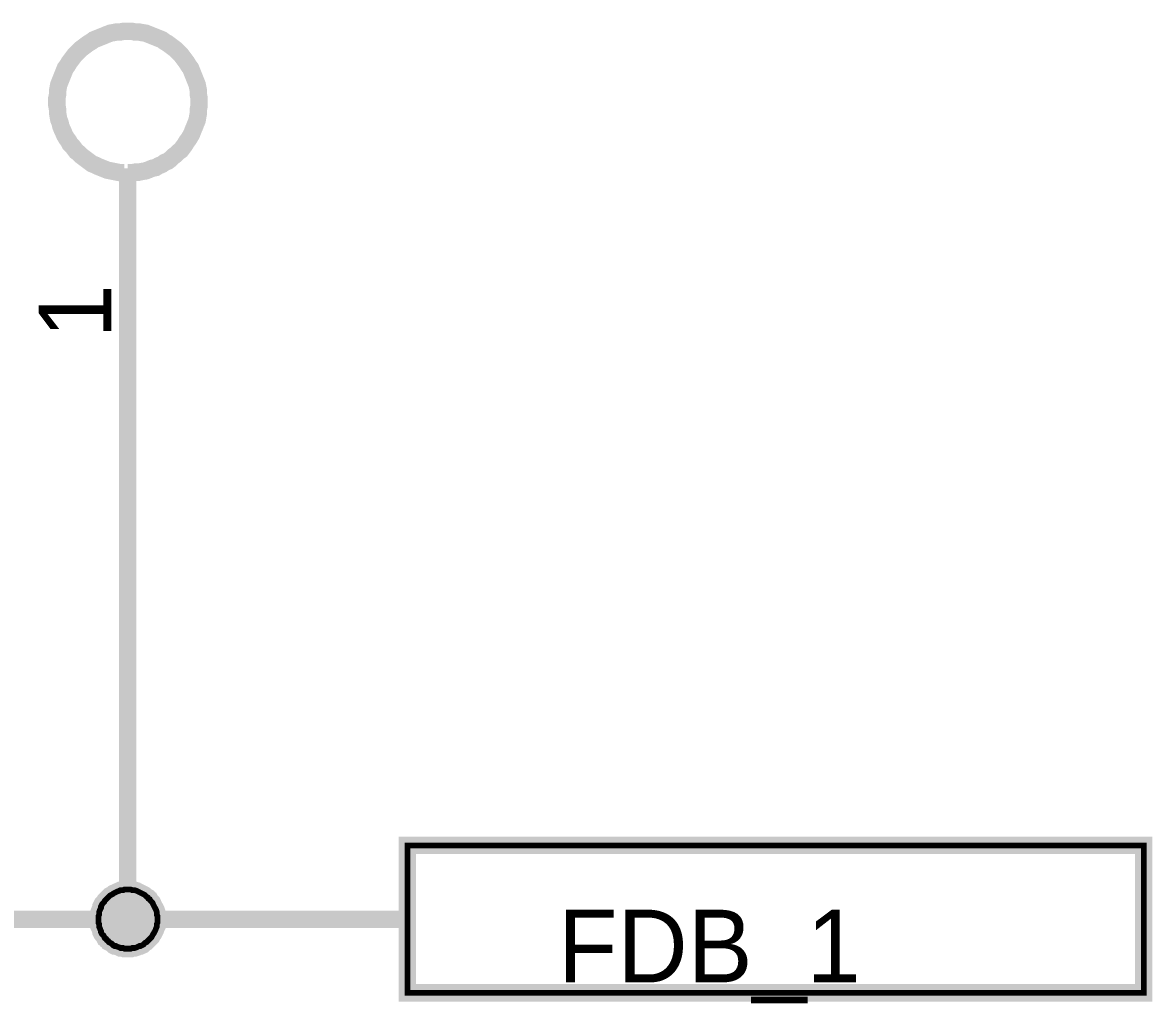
# Model space of a CAD drawing. Header units: millimetres. Extents: x 0 to 800, y 0 to 567.
# Drawn here: x 256.69 to 276.18, y 421.45 to 438.37 of the extents above; entities that cross this region are included whole.
import ezdxf

# ---------------------------------------------------------------- set-up
doc = ezdxf.new("R2010")
doc.units = ezdxf.units.MM
doc.layers.add('Sheet', color=255, linetype='Continuous')

msp = doc.modelspace()

# ---------------------------------------------------------------- linework, layer by layer
at = {"layer": 'Sheet'}
for points, const_width in [([(258.498, 438.221), (258.431, 438.221), (258.375, 438.209), (258.308, 438.209), (258.252, 438.198), (258.196, 438.187), (258.14, 438.165), (258.084, 438.142), (258.028, 438.12), (257.972, 438.097), (257.916, 438.075), (257.871, 438.041), (257.815, 438.008), (257.77, 437.974), (257.725, 437.941), (257.681, 437.907), (257.636, 437.862), (257.591, 437.817), (257.557, 437.773), (257.524, 437.728), (257.49, 437.683), (257.457, 437.627), (257.423, 437.582), (257.401, 437.526), (257.378, 437.47), (257.356, 437.414), (257.333, 437.358), (257.311, 437.302), (257.3, 437.246), (257.289, 437.19), (257.289, 437.123), (257.277, 437.067), (257.277, 437)], 0.3), ([(259.73, 437), (259.73, 437.067), (259.719, 437.123), (259.719, 437.19), (259.708, 437.246), (259.697, 437.302), (259.674, 437.358), (259.652, 437.414), (259.629, 437.47), (259.607, 437.526), (259.585, 437.582), (259.551, 437.627), (259.517, 437.683), (259.484, 437.728), (259.45, 437.773), (259.417, 437.817), (259.372, 437.862), (259.327, 437.907), (259.282, 437.941), (259.237, 437.974), (259.193, 438.008), (259.137, 438.041), (259.092, 438.075), (259.036, 438.097), (258.98, 438.12), (258.924, 438.142), (258.868, 438.165), (258.812, 438.187), (258.745, 438.198), (258.689, 438.209), (258.621, 438.209), (258.565, 438.221), (258.498, 438.221)], 0.3), ([(257.277, 437), (257.277, 436.944), (257.289, 436.877), (257.289, 436.821), (257.3, 436.754), (257.311, 436.698), (257.333, 436.642), (257.345, 436.586), (257.367, 436.53), (257.389, 436.485), (257.412, 436.429), (257.445, 436.373), (257.479, 436.328), (257.501, 436.283), (257.546, 436.238), (257.58, 436.194), (257.613, 436.149), (257.658, 436.115), (257.703, 436.07), (257.748, 436.037), (257.793, 436.003), (257.837, 435.97), (257.882, 435.936), (257.938, 435.914), (257.983, 435.891), (258.039, 435.869), (258.095, 435.846), (258.151, 435.824), (258.207, 435.813), (258.263, 435.802), (258.319, 435.79), (258.386, 435.779), (258.442, 435.779)], 0.3), ([(258.498, 435.779), (258.565, 435.779), (258.621, 435.79), (258.689, 435.79), (258.745, 435.802), (258.812, 435.813), (258.868, 435.835), (258.924, 435.858), (258.98, 435.869), (259.036, 435.902), (259.092, 435.925), (259.137, 435.958), (259.193, 435.981), (259.237, 436.014), (259.282, 436.059), (259.327, 436.093), (259.372, 436.138), (259.417, 436.171), (259.45, 436.216), (259.484, 436.261), (259.517, 436.317), (259.551, 436.362), (259.585, 436.418), (259.607, 436.462), (259.629, 436.518), (259.652, 436.574), (259.674, 436.63), (259.697, 436.686), (259.708, 436.754), (259.719, 436.81), (259.719, 436.877), (259.73, 436.933), (259.73, 437)], 0.3), ([(258.498, 435.858), (258.498, 432.363)], 0.3), ([(246.503, 422.9), (258.498, 422.9), (258.498, 432.363)], 0.3), ([(257.994, 422.9), (257.994, 422.922), (257.994, 422.956), (258.005, 422.978), (258.005, 423.001), (258.005, 423.023), (258.017, 423.057), (258.028, 423.079), (258.039, 423.101), (258.039, 423.124), (258.05, 423.146), (258.061, 423.169), (258.084, 423.191), (258.095, 423.202), (258.106, 423.225), (258.129, 423.247), (258.14, 423.258), (258.162, 423.281), (258.173, 423.292), (258.196, 423.314), (258.218, 423.325), (258.241, 423.337), (258.252, 423.348), (258.274, 423.359), (258.297, 423.37), (258.319, 423.381), (258.353, 423.393), (258.375, 423.404), (258.397, 423.404), (258.42, 423.404), (258.442, 423.415), (258.476, 423.415), (258.498, 423.415)], 0.3), ([(257.994, 422.9), (257.994, 422.922), (257.994, 422.956), (258.005, 422.978), (258.005, 423.001), (258.005, 423.023), (258.017, 423.057), (258.028, 423.079), (258.039, 423.101), (258.039, 423.124), (258.05, 423.146), (258.061, 423.169), (258.084, 423.191), (258.095, 423.202), (258.106, 423.225), (258.129, 423.247), (258.14, 423.258), (258.162, 423.281), (258.173, 423.292), (258.196, 423.314), (258.218, 423.325), (258.241, 423.337), (258.252, 423.348), (258.274, 423.359), (258.297, 423.37), (258.319, 423.381), (258.353, 423.393), (258.375, 423.404), (258.397, 423.404), (258.42, 423.404), (258.442, 423.415), (258.476, 423.415), (258.498, 423.415)], 0.3), ([(257.994, 422.9), (257.994, 422.922), (257.994, 422.956), (258.005, 422.978), (258.005, 423.001), (258.005, 423.023), (258.017, 423.057), (258.028, 423.079), (258.039, 423.101), (258.039, 423.124), (258.05, 423.146), (258.061, 423.169), (258.084, 423.191), (258.095, 423.202), (258.106, 423.225), (258.129, 423.247), (258.14, 423.258), (258.162, 423.281), (258.173, 423.292), (258.196, 423.314), (258.218, 423.325), (258.241, 423.337), (258.252, 423.348), (258.274, 423.359), (258.297, 423.37), (258.319, 423.381), (258.353, 423.393), (258.375, 423.404), (258.397, 423.404), (258.42, 423.404), (258.442, 423.415), (258.476, 423.415), (258.498, 423.415)], 0.3), ([(257.994, 422.9), (257.994, 422.922), (257.994, 422.956), (258.005, 422.978), (258.005, 423.001), (258.005, 423.023), (258.017, 423.057), (258.028, 423.079), (258.039, 423.101), (258.039, 423.124), (258.05, 423.146), (258.061, 423.169), (258.084, 423.191), (258.095, 423.202), (258.106, 423.225), (258.129, 423.247), (258.14, 423.258), (258.162, 423.281), (258.173, 423.292), (258.196, 423.314), (258.218, 423.325), (258.241, 423.337), (258.252, 423.348), (258.274, 423.359), (258.297, 423.37), (258.319, 423.381), (258.353, 423.393), (258.375, 423.404), (258.397, 423.404), (258.42, 423.404), (258.442, 423.415), (258.476, 423.415), (258.498, 423.415)], 0.3), ([(258.498, 423.415), (258.498, 423.415)], 0.3), ([(258.498, 423.415), (258.521, 423.415), (258.554, 423.415), (258.577, 423.404), (258.599, 423.404), (258.621, 423.404), (258.655, 423.393), (258.677, 423.381), (258.7, 423.37), (258.722, 423.359), (258.745, 423.348), (258.767, 423.337), (258.789, 423.325), (258.801, 423.314), (258.823, 423.292), (258.845, 423.281), (258.857, 423.258), (258.879, 423.247), (258.89, 423.225), (258.913, 423.202), (258.924, 423.191), (258.935, 423.169), (258.946, 423.146), (258.957, 423.124), (258.969, 423.101), (258.98, 423.079), (258.991, 423.057), (259.002, 423.023), (259.002, 423.001), (259.002, 422.978), (259.013, 422.956), (259.013, 422.922), (259.013, 422.9)], 0.3), ([(258.498, 423.415), (258.498, 423.415)], 0.3), ([(258.498, 423.415), (258.521, 423.415), (258.554, 423.415), (258.577, 423.404), (258.599, 423.404), (258.621, 423.404), (258.655, 423.393), (258.677, 423.381), (258.7, 423.37), (258.722, 423.359), (258.745, 423.348), (258.767, 423.337), (258.789, 423.325), (258.801, 423.314), (258.823, 423.292), (258.845, 423.281), (258.857, 423.258), (258.879, 423.247), (258.89, 423.225), (258.913, 423.202), (258.924, 423.191), (258.935, 423.169), (258.946, 423.146), (258.957, 423.124), (258.969, 423.101), (258.98, 423.079), (258.991, 423.057), (259.002, 423.023), (259.002, 423.001), (259.002, 422.978), (259.013, 422.956), (259.013, 422.922), (259.013, 422.9)], 0.3), ([(258.498, 423.415), (258.498, 423.415)], 0.3), ([(258.498, 423.415), (258.521, 423.415), (258.554, 423.415), (258.577, 423.404), (258.599, 423.404), (258.621, 423.404), (258.655, 423.393), (258.677, 423.381), (258.7, 423.37), (258.722, 423.359), (258.745, 423.348), (258.767, 423.337), (258.789, 423.325), (258.801, 423.314), (258.823, 423.292), (258.845, 423.281), (258.857, 423.258), (258.879, 423.247), (258.89, 423.225), (258.913, 423.202), (258.924, 423.191), (258.935, 423.169), (258.946, 423.146), (258.957, 423.124), (258.969, 423.101), (258.98, 423.079), (258.991, 423.057), (259.002, 423.023), (259.002, 423.001), (259.002, 422.978), (259.013, 422.956), (259.013, 422.922), (259.013, 422.9)], 0.3), ([(258.498, 423.415), (258.498, 423.415)], 0.3), ([(258.498, 423.415), (258.521, 423.415), (258.554, 423.415), (258.577, 423.404), (258.599, 423.404), (258.621, 423.404), (258.655, 423.393), (258.677, 423.381), (258.7, 423.37), (258.722, 423.359), (258.745, 423.348), (258.767, 423.337), (258.789, 423.325), (258.801, 423.314), (258.823, 423.292), (258.845, 423.281), (258.857, 423.258), (258.879, 423.247), (258.89, 423.225), (258.913, 423.202), (258.924, 423.191), (258.935, 423.169), (258.946, 423.146), (258.957, 423.124), (258.969, 423.101), (258.98, 423.079), (258.991, 423.057), (259.002, 423.023), (259.002, 423.001), (259.002, 422.978), (259.013, 422.956), (259.013, 422.922), (259.013, 422.9)], 0.3), ([(257.994, 422.9), (257.994, 422.922), (257.994, 422.956), (258.005, 422.978), (258.005, 423.001), (258.005, 423.023), (258.017, 423.057), (258.028, 423.079), (258.039, 423.101), (258.039, 423.124), (258.05, 423.146), (258.061, 423.169), (258.084, 423.191), (258.095, 423.202), (258.106, 423.225), (258.129, 423.247), (258.14, 423.258), (258.162, 423.281), (258.173, 423.292), (258.196, 423.314), (258.218, 423.325), (258.241, 423.337), (258.252, 423.348), (258.274, 423.359), (258.297, 423.37), (258.319, 423.381), (258.353, 423.393), (258.375, 423.404), (258.397, 423.404), (258.42, 423.404), (258.442, 423.415), (258.476, 423.415), (258.498, 423.415)], 0.0991), ([(257.994, 422.9), (257.994, 422.922), (257.994, 422.956), (258.005, 422.978), (258.005, 423.001), (258.005, 423.023), (258.017, 423.057), (258.028, 423.079), (258.039, 423.101), (258.039, 423.124), (258.05, 423.146), (258.061, 423.169), (258.084, 423.191), (258.095, 423.202), (258.106, 423.225), (258.129, 423.247), (258.14, 423.258), (258.162, 423.281), (258.173, 423.292), (258.196, 423.314), (258.218, 423.325), (258.241, 423.337), (258.252, 423.348), (258.274, 423.359), (258.297, 423.37), (258.319, 423.381), (258.353, 423.393), (258.375, 423.404), (258.397, 423.404), (258.42, 423.404), (258.442, 423.415), (258.476, 423.415), (258.498, 423.415)], 0.0991), ([(257.994, 422.9), (257.994, 422.922), (257.994, 422.956), (258.005, 422.978), (258.005, 423.001), (258.005, 423.023), (258.017, 423.057), (258.028, 423.079), (258.039, 423.101), (258.039, 423.124), (258.05, 423.146), (258.061, 423.169), (258.084, 423.191), (258.095, 423.202), (258.106, 423.225), (258.129, 423.247), (258.14, 423.258), (258.162, 423.281), (258.173, 423.292), (258.196, 423.314), (258.218, 423.325), (258.241, 423.337), (258.252, 423.348), (258.274, 423.359), (258.297, 423.37), (258.319, 423.381), (258.353, 423.393), (258.375, 423.404), (258.397, 423.404), (258.42, 423.404), (258.442, 423.415), (258.476, 423.415), (258.498, 423.415)], 0.0991), ([(257.994, 422.9), (257.994, 422.922), (257.994, 422.956), (258.005, 422.978), (258.005, 423.001), (258.005, 423.023), (258.017, 423.057), (258.028, 423.079), (258.039, 423.101), (258.039, 423.124), (258.05, 423.146), (258.061, 423.169), (258.084, 423.191), (258.095, 423.202), (258.106, 423.225), (258.129, 423.247), (258.14, 423.258), (258.162, 423.281), (258.173, 423.292), (258.196, 423.314), (258.218, 423.325), (258.241, 423.337), (258.252, 423.348), (258.274, 423.359), (258.297, 423.37), (258.319, 423.381), (258.353, 423.393), (258.375, 423.404), (258.397, 423.404), (258.42, 423.404), (258.442, 423.415), (258.476, 423.415), (258.498, 423.415)], 0.0991), ([(258.498, 423.415), (258.498, 423.415)], 0.0991), ([(258.498, 423.415), (258.521, 423.415), (258.554, 423.415), (258.577, 423.404), (258.599, 423.404), (258.621, 423.404), (258.655, 423.393), (258.677, 423.381), (258.7, 423.37), (258.722, 423.359), (258.745, 423.348), (258.767, 423.337), (258.789, 423.325), (258.801, 423.314), (258.823, 423.292), (258.845, 423.281), (258.857, 423.258), (258.879, 423.247), (258.89, 423.225), (258.913, 423.202), (258.924, 423.191), (258.935, 423.169), (258.946, 423.146), (258.957, 423.124), (258.969, 423.101), (258.98, 423.079), (258.991, 423.057), (259.002, 423.023), (259.002, 423.001), (259.002, 422.978), (259.013, 422.956), (259.013, 422.922), (259.013, 422.9)], 0.0991), ([(258.498, 423.415), (258.498, 423.415)], 0.0991), ([(258.498, 423.415), (258.521, 423.415), (258.554, 423.415), (258.577, 423.404), (258.599, 423.404), (258.621, 423.404), (258.655, 423.393), (258.677, 423.381), (258.7, 423.37), (258.722, 423.359), (258.745, 423.348), (258.767, 423.337), (258.789, 423.325), (258.801, 423.314), (258.823, 423.292), (258.845, 423.281), (258.857, 423.258), (258.879, 423.247), (258.89, 423.225), (258.913, 423.202), (258.924, 423.191), (258.935, 423.169), (258.946, 423.146), (258.957, 423.124), (258.969, 423.101), (258.98, 423.079), (258.991, 423.057), (259.002, 423.023), (259.002, 423.001), (259.002, 422.978), (259.013, 422.956), (259.013, 422.922), (259.013, 422.9)], 0.0991), ([(258.498, 423.415), (258.498, 423.415)], 0.0991), ([(258.498, 423.415), (258.521, 423.415), (258.554, 423.415), (258.577, 423.404), (258.599, 423.404), (258.621, 423.404), (258.655, 423.393), (258.677, 423.381), (258.7, 423.37), (258.722, 423.359), (258.745, 423.348), (258.767, 423.337), (258.789, 423.325), (258.801, 423.314), (258.823, 423.292), (258.845, 423.281), (258.857, 423.258), (258.879, 423.247), (258.89, 423.225), (258.913, 423.202), (258.924, 423.191), (258.935, 423.169), (258.946, 423.146), (258.957, 423.124), (258.969, 423.101), (258.98, 423.079), (258.991, 423.057), (259.002, 423.023), (259.002, 423.001), (259.002, 422.978), (259.013, 422.956), (259.013, 422.922), (259.013, 422.9)], 0.0991), ([(258.498, 423.415), (258.498, 423.415)], 0.0991), ([(258.498, 423.415), (258.521, 423.415), (258.554, 423.415), (258.577, 423.404), (258.599, 423.404), (258.621, 423.404), (258.655, 423.393), (258.677, 423.381), (258.7, 423.37), (258.722, 423.359), (258.745, 423.348), (258.767, 423.337), (258.789, 423.325), (258.801, 423.314), (258.823, 423.292), (258.845, 423.281), (258.857, 423.258), (258.879, 423.247), (258.89, 423.225), (258.913, 423.202), (258.924, 423.191), (258.935, 423.169), (258.946, 423.146), (258.957, 423.124), (258.969, 423.101), (258.98, 423.079), (258.991, 423.057), (259.002, 423.023), (259.002, 423.001), (259.002, 422.978), (259.013, 422.956), (259.013, 422.922), (259.013, 422.9)], 0.0991), ([(258.498, 422.396), (258.476, 422.396), (258.442, 422.396), (258.42, 422.407), (258.397, 422.407), (258.375, 422.407), (258.353, 422.418), (258.319, 422.43), (258.297, 422.441), (258.274, 422.441), (258.252, 422.452), (258.241, 422.463), (258.218, 422.486), (258.196, 422.497), (258.173, 422.508), (258.162, 422.53), (258.14, 422.542), (258.129, 422.564), (258.106, 422.575), (258.095, 422.598), (258.084, 422.62), (258.061, 422.642), (258.05, 422.654), (258.039, 422.676), (258.039, 422.698), (258.028, 422.721), (258.017, 422.754), (258.005, 422.777), (258.005, 422.799), (258.005, 422.822), (257.994, 422.844), (257.994, 422.878), (257.994, 422.9)], 0.3), ([(257.994, 422.9), (257.994, 422.9)], 0.3), ([(258.498, 422.396), (258.476, 422.396), (258.442, 422.396), (258.42, 422.407), (258.397, 422.407), (258.375, 422.407), (258.353, 422.418), (258.319, 422.43), (258.297, 422.441), (258.274, 422.441), (258.252, 422.452), (258.241, 422.463), (258.218, 422.486), (258.196, 422.497), (258.173, 422.508), (258.162, 422.53), (258.14, 422.542), (258.129, 422.564), (258.106, 422.575), (258.095, 422.598), (258.084, 422.62), (258.061, 422.642), (258.05, 422.654), (258.039, 422.676), (258.039, 422.698), (258.028, 422.721), (258.017, 422.754), (258.005, 422.777), (258.005, 422.799), (258.005, 422.822), (257.994, 422.844), (257.994, 422.878), (257.994, 422.9)], 0.3), ([(257.994, 422.9), (257.994, 422.9)], 0.3), ([(258.498, 422.396), (258.476, 422.396), (258.442, 422.396), (258.42, 422.407), (258.397, 422.407), (258.375, 422.407), (258.353, 422.418), (258.319, 422.43), (258.297, 422.441), (258.274, 422.441), (258.252, 422.452), (258.241, 422.463), (258.218, 422.486), (258.196, 422.497), (258.173, 422.508), (258.162, 422.53), (258.14, 422.542), (258.129, 422.564), (258.106, 422.575), (258.095, 422.598), (258.084, 422.62), (258.061, 422.642), (258.05, 422.654), (258.039, 422.676), (258.039, 422.698), (258.028, 422.721), (258.017, 422.754), (258.005, 422.777), (258.005, 422.799), (258.005, 422.822), (257.994, 422.844), (257.994, 422.878), (257.994, 422.9)], 0.3), ([(257.994, 422.9), (257.994, 422.9)], 0.3), ([(258.498, 422.396), (258.476, 422.396), (258.442, 422.396), (258.42, 422.407), (258.397, 422.407), (258.375, 422.407), (258.353, 422.418), (258.319, 422.43), (258.297, 422.441), (258.274, 422.441), (258.252, 422.452), (258.241, 422.463), (258.218, 422.486), (258.196, 422.497), (258.173, 422.508), (258.162, 422.53), (258.14, 422.542), (258.129, 422.564), (258.106, 422.575), (258.095, 422.598), (258.084, 422.62), (258.061, 422.642), (258.05, 422.654), (258.039, 422.676), (258.039, 422.698), (258.028, 422.721), (258.017, 422.754), (258.005, 422.777), (258.005, 422.799), (258.005, 422.822), (257.994, 422.844), (257.994, 422.878), (257.994, 422.9)], 0.3), ([(257.994, 422.9), (257.994, 422.9)], 0.3), ([(258.498, 422.396), (258.476, 422.396), (258.442, 422.396), (258.42, 422.407), (258.397, 422.407), (258.375, 422.407), (258.353, 422.418), (258.319, 422.43), (258.297, 422.441), (258.274, 422.441), (258.252, 422.452), (258.241, 422.463), (258.218, 422.486), (258.196, 422.497), (258.173, 422.508), (258.162, 422.53), (258.14, 422.542), (258.129, 422.564), (258.106, 422.575), (258.095, 422.598), (258.084, 422.62), (258.061, 422.642), (258.05, 422.654), (258.039, 422.676), (258.039, 422.698), (258.028, 422.721), (258.017, 422.754), (258.005, 422.777), (258.005, 422.799), (258.005, 422.822), (257.994, 422.844), (257.994, 422.878), (257.994, 422.9)], 0.0991), ([(257.994, 422.9), (257.994, 422.9)], 0.0991), ([(258.498, 422.396), (258.476, 422.396), (258.442, 422.396), (258.42, 422.407), (258.397, 422.407), (258.375, 422.407), (258.353, 422.418), (258.319, 422.43), (258.297, 422.441), (258.274, 422.441), (258.252, 422.452), (258.241, 422.463), (258.218, 422.486), (258.196, 422.497), (258.173, 422.508), (258.162, 422.53), (258.14, 422.542), (258.129, 422.564), (258.106, 422.575), (258.095, 422.598), (258.084, 422.62), (258.061, 422.642), (258.05, 422.654), (258.039, 422.676), (258.039, 422.698), (258.028, 422.721), (258.017, 422.754), (258.005, 422.777), (258.005, 422.799), (258.005, 422.822), (257.994, 422.844), (257.994, 422.878), (257.994, 422.9)], 0.0991), ([(257.994, 422.9), (257.994, 422.9)], 0.0991), ([(258.498, 422.396), (258.476, 422.396), (258.442, 422.396), (258.42, 422.407), (258.397, 422.407), (258.375, 422.407), (258.353, 422.418), (258.319, 422.43), (258.297, 422.441), (258.274, 422.441), (258.252, 422.452), (258.241, 422.463), (258.218, 422.486), (258.196, 422.497), (258.173, 422.508), (258.162, 422.53), (258.14, 422.542), (258.129, 422.564), (258.106, 422.575), (258.095, 422.598), (258.084, 422.62), (258.061, 422.642), (258.05, 422.654), (258.039, 422.676), (258.039, 422.698), (258.028, 422.721), (258.017, 422.754), (258.005, 422.777), (258.005, 422.799), (258.005, 422.822), (257.994, 422.844), (257.994, 422.878), (257.994, 422.9)], 0.0991), ([(257.994, 422.9), (257.994, 422.9)], 0.0991), ([(258.498, 422.396), (258.476, 422.396), (258.442, 422.396), (258.42, 422.407), (258.397, 422.407), (258.375, 422.407), (258.353, 422.418), (258.319, 422.43), (258.297, 422.441), (258.274, 422.441), (258.252, 422.452), (258.241, 422.463), (258.218, 422.486), (258.196, 422.497), (258.173, 422.508), (258.162, 422.53), (258.14, 422.542), (258.129, 422.564), (258.106, 422.575), (258.095, 422.598), (258.084, 422.62), (258.061, 422.642), (258.05, 422.654), (258.039, 422.676), (258.039, 422.698), (258.028, 422.721), (258.017, 422.754), (258.005, 422.777), (258.005, 422.799), (258.005, 422.822), (257.994, 422.844), (257.994, 422.878), (257.994, 422.9)], 0.0991), ([(257.994, 422.9), (257.994, 422.9)], 0.0991), ([(258.498, 422.9), (263.325, 422.9)], 0.3), ([(259.013, 422.9), (259.013, 422.878), (259.013, 422.844), (259.002, 422.822), (259.002, 422.799), (259.002, 422.777), (258.991, 422.754), (258.98, 422.721), (258.969, 422.698), (258.957, 422.676), (258.946, 422.654), (258.935, 422.642), (258.924, 422.62), (258.913, 422.598), (258.89, 422.575), (258.879, 422.564), (258.857, 422.542), (258.845, 422.53), (258.823, 422.508), (258.801, 422.497), (258.789, 422.486), (258.767, 422.463), (258.745, 422.452), (258.722, 422.441), (258.7, 422.441), (258.677, 422.43), (258.655, 422.418), (258.621, 422.407), (258.599, 422.407), (258.577, 422.407), (258.554, 422.396), (258.521, 422.396), (258.498, 422.396)], 0.3), ([(259.013, 422.9), (259.013, 422.878), (259.013, 422.844), (259.002, 422.822), (259.002, 422.799), (259.002, 422.777), (258.991, 422.754), (258.98, 422.721), (258.969, 422.698), (258.957, 422.676), (258.946, 422.654), (258.935, 422.642), (258.924, 422.62), (258.913, 422.598), (258.89, 422.575), (258.879, 422.564), (258.857, 422.542), (258.845, 422.53), (258.823, 422.508), (258.801, 422.497), (258.789, 422.486), (258.767, 422.463), (258.745, 422.452), (258.722, 422.441), (258.7, 422.441), (258.677, 422.43), (258.655, 422.418), (258.621, 422.407), (258.599, 422.407), (258.577, 422.407), (258.554, 422.396), (258.521, 422.396), (258.498, 422.396)], 0.3), ([(259.013, 422.9), (259.013, 422.878), (259.013, 422.844), (259.002, 422.822), (259.002, 422.799), (259.002, 422.777), (258.991, 422.754), (258.98, 422.721), (258.969, 422.698), (258.957, 422.676), (258.946, 422.654), (258.935, 422.642), (258.924, 422.62), (258.913, 422.598), (258.89, 422.575), (258.879, 422.564), (258.857, 422.542), (258.845, 422.53), (258.823, 422.508), (258.801, 422.497), (258.789, 422.486), (258.767, 422.463), (258.745, 422.452), (258.722, 422.441), (258.7, 422.441), (258.677, 422.43), (258.655, 422.418), (258.621, 422.407), (258.599, 422.407), (258.577, 422.407), (258.554, 422.396), (258.521, 422.396), (258.498, 422.396)], 0.3), ([(259.013, 422.9), (259.013, 422.878), (259.013, 422.844), (259.002, 422.822), (259.002, 422.799), (259.002, 422.777), (258.991, 422.754), (258.98, 422.721), (258.969, 422.698), (258.957, 422.676), (258.946, 422.654), (258.935, 422.642), (258.924, 422.62), (258.913, 422.598), (258.89, 422.575), (258.879, 422.564), (258.857, 422.542), (258.845, 422.53), (258.823, 422.508), (258.801, 422.497), (258.789, 422.486), (258.767, 422.463), (258.745, 422.452), (258.722, 422.441), (258.7, 422.441), (258.677, 422.43), (258.655, 422.418), (258.621, 422.407), (258.599, 422.407), (258.577, 422.407), (258.554, 422.396), (258.521, 422.396), (258.498, 422.396)], 0.3), ([(259.013, 422.9), (259.013, 422.878), (259.013, 422.844), (259.002, 422.822), (259.002, 422.799), (259.002, 422.777), (258.991, 422.754), (258.98, 422.721), (258.969, 422.698), (258.957, 422.676), (258.946, 422.654), (258.935, 422.642), (258.924, 422.62), (258.913, 422.598), (258.89, 422.575), (258.879, 422.564), (258.857, 422.542), (258.845, 422.53), (258.823, 422.508), (258.801, 422.497), (258.789, 422.486), (258.767, 422.463), (258.745, 422.452), (258.722, 422.441), (258.7, 422.441), (258.677, 422.43), (258.655, 422.418), (258.621, 422.407), (258.599, 422.407), (258.577, 422.407), (258.554, 422.396), (258.521, 422.396), (258.498, 422.396)], 0.0991), ([(259.013, 422.9), (259.013, 422.878), (259.013, 422.844), (259.002, 422.822), (259.002, 422.799), (259.002, 422.777), (258.991, 422.754), (258.98, 422.721), (258.969, 422.698), (258.957, 422.676), (258.946, 422.654), (258.935, 422.642), (258.924, 422.62), (258.913, 422.598), (258.89, 422.575), (258.879, 422.564), (258.857, 422.542), (258.845, 422.53), (258.823, 422.508), (258.801, 422.497), (258.789, 422.486), (258.767, 422.463), (258.745, 422.452), (258.722, 422.441), (258.7, 422.441), (258.677, 422.43), (258.655, 422.418), (258.621, 422.407), (258.599, 422.407), (258.577, 422.407), (258.554, 422.396), (258.521, 422.396), (258.498, 422.396)], 0.0991), ([(259.013, 422.9), (259.013, 422.878), (259.013, 422.844), (259.002, 422.822), (259.002, 422.799), (259.002, 422.777), (258.991, 422.754), (258.98, 422.721), (258.969, 422.698), (258.957, 422.676), (258.946, 422.654), (258.935, 422.642), (258.924, 422.62), (258.913, 422.598), (258.89, 422.575), (258.879, 422.564), (258.857, 422.542), (258.845, 422.53), (258.823, 422.508), (258.801, 422.497), (258.789, 422.486), (258.767, 422.463), (258.745, 422.452), (258.722, 422.441), (258.7, 422.441), (258.677, 422.43), (258.655, 422.418), (258.621, 422.407), (258.599, 422.407), (258.577, 422.407), (258.554, 422.396), (258.521, 422.396), (258.498, 422.396)], 0.0991), ([(259.013, 422.9), (259.013, 422.878), (259.013, 422.844), (259.002, 422.822), (259.002, 422.799), (259.002, 422.777), (258.991, 422.754), (258.98, 422.721), (258.969, 422.698), (258.957, 422.676), (258.946, 422.654), (258.935, 422.642), (258.924, 422.62), (258.913, 422.598), (258.89, 422.575), (258.879, 422.564), (258.857, 422.542), (258.845, 422.53), (258.823, 422.508), (258.801, 422.497), (258.789, 422.486), (258.767, 422.463), (258.745, 422.452), (258.722, 422.441), (258.7, 422.441), (258.677, 422.43), (258.655, 422.418), (258.621, 422.407), (258.599, 422.407), (258.577, 422.407), (258.554, 422.396), (258.521, 422.396), (258.498, 422.396)], 0.0991), ([(259.013, 422.9), (259.013, 422.9), (259.013, 422.9), (259.013, 422.9), (259.013, 422.9), (259.013, 422.9), (259.013, 422.9), (259.013, 422.9), (259.013, 422.9), (259.013, 422.9), (259.013, 422.9), (259.013, 422.9), (259.013, 422.9), (259.013, 422.9), (259.013, 422.9), (259.013, 422.9), (259.013, 422.9), (259.013, 422.9), (259.013, 422.9), (259.013, 422.9), (259.013, 422.9), (259.013, 422.9), (259.013, 422.9), (259.013, 422.9), (259.013, 422.9), (259.013, 422.9), (259.013, 422.9), (259.013, 422.9), (259.013, 422.9), (259.013, 422.9), (259.013, 422.9), (259.013, 422.9), (259.013, 422.9)], 0.3), ([(259.013, 422.9), (259.013, 422.9)], 0.3), ([(259.013, 422.9), (259.013, 422.9), (259.013, 422.9), (259.013, 422.9), (259.013, 422.9), (259.013, 422.9), (259.013, 422.9), (259.013, 422.9), (259.013, 422.9), (259.013, 422.9), (259.013, 422.9), (259.013, 422.9), (259.013, 422.9), (259.013, 422.9), (259.013, 422.9), (259.013, 422.9), (259.013, 422.9), (259.013, 422.9), (259.013, 422.9), (259.013, 422.9), (259.013, 422.9), (259.013, 422.9), (259.013, 422.9), (259.013, 422.9), (259.013, 422.9), (259.013, 422.9), (259.013, 422.9), (259.013, 422.9), (259.013, 422.9), (259.013, 422.9), (259.013, 422.9), (259.013, 422.9), (259.013, 422.9)], 0.3), ([(259.013, 422.9), (259.013, 422.9)], 0.3), ([(259.013, 422.9), (259.013, 422.9), (259.013, 422.9), (259.013, 422.9), (259.013, 422.9), (259.013, 422.9), (259.013, 422.9), (259.013, 422.9), (259.013, 422.9), (259.013, 422.9), (259.013, 422.9), (259.013, 422.9), (259.013, 422.9), (259.013, 422.9), (259.013, 422.9), (259.013, 422.9), (259.013, 422.9), (259.013, 422.9), (259.013, 422.9), (259.013, 422.9), (259.013, 422.9), (259.013, 422.9), (259.013, 422.9), (259.013, 422.9), (259.013, 422.9), (259.013, 422.9), (259.013, 422.9), (259.013, 422.9), (259.013, 422.9), (259.013, 422.9), (259.013, 422.9), (259.013, 422.9), (259.013, 422.9)], 0.3), ([(259.013, 422.9), (259.013, 422.9)], 0.3), ([(259.013, 422.9), (259.013, 422.9), (259.013, 422.9), (259.013, 422.9), (259.013, 422.9), (259.013, 422.9), (259.013, 422.9), (259.013, 422.9), (259.013, 422.9), (259.013, 422.9), (259.013, 422.9), (259.013, 422.9), (259.013, 422.9), (259.013, 422.9), (259.013, 422.9), (259.013, 422.9), (259.013, 422.9), (259.013, 422.9), (259.013, 422.9), (259.013, 422.9), (259.013, 422.9), (259.013, 422.9), (259.013, 422.9), (259.013, 422.9), (259.013, 422.9), (259.013, 422.9), (259.013, 422.9), (259.013, 422.9), (259.013, 422.9), (259.013, 422.9), (259.013, 422.9), (259.013, 422.9), (259.013, 422.9)], 0.3), ([(259.013, 422.9), (259.013, 422.9)], 0.3), ([(259.013, 422.9), (259.013, 422.9), (259.013, 422.9), (259.013, 422.9), (259.013, 422.9), (259.013, 422.9), (259.013, 422.9), (259.013, 422.9), (259.013, 422.9), (259.013, 422.9), (259.013, 422.9), (259.013, 422.9), (259.013, 422.9), (259.013, 422.9), (259.013, 422.9), (259.013, 422.9), (259.013, 422.9), (259.013, 422.9), (259.013, 422.9), (259.013, 422.9), (259.013, 422.9), (259.013, 422.9), (259.013, 422.9), (259.013, 422.9), (259.013, 422.9), (259.013, 422.9), (259.013, 422.9), (259.013, 422.9), (259.013, 422.9), (259.013, 422.9), (259.013, 422.9), (259.013, 422.9), (259.013, 422.9)], 0.0991), ([(259.013, 422.9), (259.013, 422.9)], 0.0991), ([(259.013, 422.9), (259.013, 422.9), (259.013, 422.9), (259.013, 422.9), (259.013, 422.9), (259.013, 422.9), (259.013, 422.9), (259.013, 422.9), (259.013, 422.9), (259.013, 422.9), (259.013, 422.9), (259.013, 422.9), (259.013, 422.9), (259.013, 422.9), (259.013, 422.9), (259.013, 422.9), (259.013, 422.9), (259.013, 422.9), (259.013, 422.9), (259.013, 422.9), (259.013, 422.9), (259.013, 422.9), (259.013, 422.9), (259.013, 422.9), (259.013, 422.9), (259.013, 422.9), (259.013, 422.9), (259.013, 422.9), (259.013, 422.9), (259.013, 422.9), (259.013, 422.9), (259.013, 422.9), (259.013, 422.9)], 0.0991), ([(259.013, 422.9), (259.013, 422.9)], 0.0991), ([(259.013, 422.9), (259.013, 422.9), (259.013, 422.9), (259.013, 422.9), (259.013, 422.9), (259.013, 422.9), (259.013, 422.9), (259.013, 422.9), (259.013, 422.9), (259.013, 422.9), (259.013, 422.9), (259.013, 422.9), (259.013, 422.9), (259.013, 422.9), (259.013, 422.9), (259.013, 422.9), (259.013, 422.9), (259.013, 422.9), (259.013, 422.9), (259.013, 422.9), (259.013, 422.9), (259.013, 422.9), (259.013, 422.9), (259.013, 422.9), (259.013, 422.9), (259.013, 422.9), (259.013, 422.9), (259.013, 422.9), (259.013, 422.9), (259.013, 422.9), (259.013, 422.9), (259.013, 422.9), (259.013, 422.9)], 0.0991), ([(259.013, 422.9), (259.013, 422.9)], 0.0991), ([(259.013, 422.9), (259.013, 422.9), (259.013, 422.9), (259.013, 422.9), (259.013, 422.9), (259.013, 422.9), (259.013, 422.9), (259.013, 422.9), (259.013, 422.9), (259.013, 422.9), (259.013, 422.9), (259.013, 422.9), (259.013, 422.9), (259.013, 422.9), (259.013, 422.9), (259.013, 422.9), (259.013, 422.9), (259.013, 422.9), (259.013, 422.9), (259.013, 422.9), (259.013, 422.9), (259.013, 422.9), (259.013, 422.9), (259.013, 422.9), (259.013, 422.9), (259.013, 422.9), (259.013, 422.9), (259.013, 422.9), (259.013, 422.9), (259.013, 422.9), (259.013, 422.9), (259.013, 422.9), (259.013, 422.9)], 0.0991), ([(259.013, 422.9), (259.013, 422.9)], 0.0991)]:
    msp.add_lwpolyline(points, dxfattribs=dict(at, const_width=const_width))
for points, const_width in [([(263.325, 421.634), (263.325, 424.177), (276.026, 424.177), (276.026, 421.634), (263.325, 421.634)], 0.3), ([(263.325, 424.177), (263.325, 421.634), (276.026, 421.634), (276.026, 424.177), (263.325, 424.177), (263.325, 424.177)], 0.0991)]:
    msp.add_lwpolyline(points, close=True, dxfattribs=dict(at, const_width=const_width))
at = {"layer": 'Sheet', "const_width": 0.508}
msp.add_lwpolyline([(258.242, 422.91, 1), (258.75, 422.91, 1)], format="xyb", close=True, dxfattribs=at)

# ---------------------------------------------------------------- texts
at = {"layer": 'Sheet'}
msp.add_text('1', height=1.254, rotation=90, dxfattribs=at).set_placement((258.218, 432.923))
msp.add_text('FDB_1', height=1.2543, dxfattribs=at).set_placement((265.923, 421.814))

doc.saveas('drawing.dxf')
